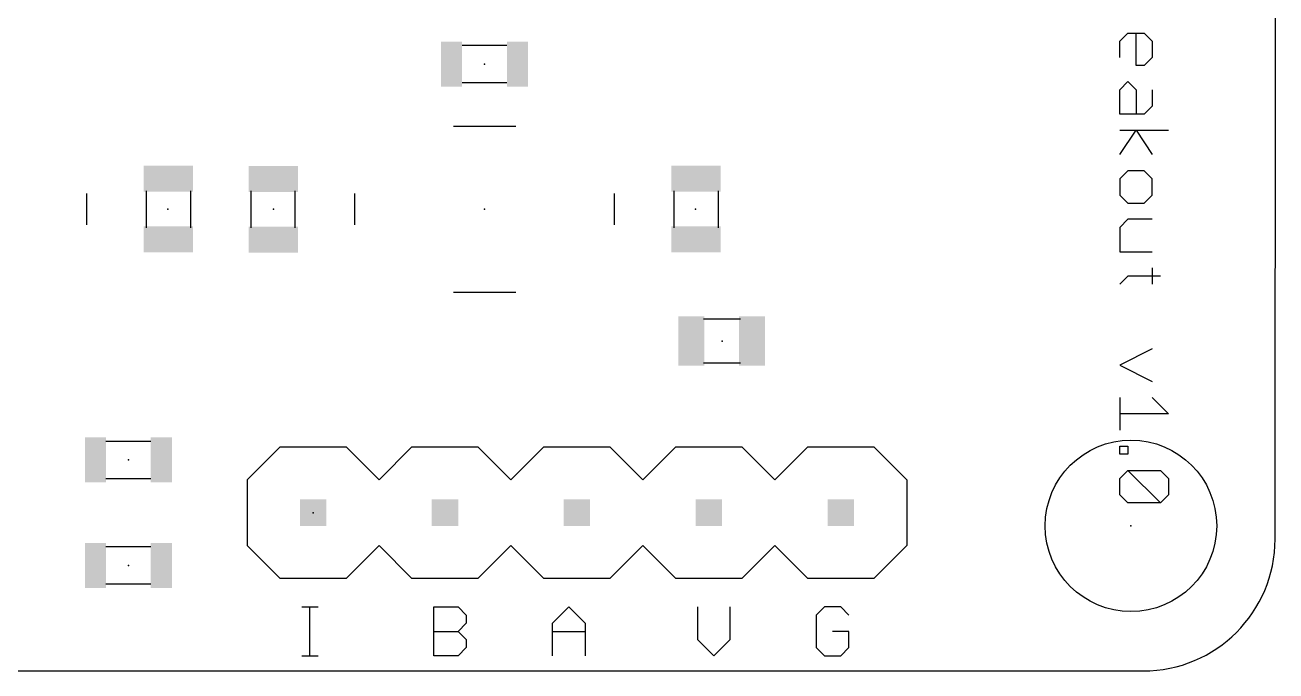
# Model space of a CAD drawing. Extents: x 0.3 to 2.25, y 0 to 1.24.
# Drawn here: x 1.302 to 2.25, y 0 to 0.49 of the extents above; entities that cross this region are included whole.
import ezdxf

# ---------------------------------------------------------------- set-up
doc = ezdxf.new("R2010")
doc.units = 0
for name, color, linetype in [('20', 53, 'CONTINUOUS'), ('21', 7, 'CONTINUOUS'), ('23', 53, 'CONTINUOUS'), ('51', 53, 'CONTINUOUS')]:
    doc.layers.add(name, color=color, linetype=linetype)

# ---------------------------------------------------------------- blocks, each defined once
blk = doc.blocks.new('RECT')
blk.add_solid([(-0.5, -0.5), (0.5, -0.5), (-0.5, 0.5), (0.5, 0.5)])

msp = doc.modelspace()

# ---------------------------------------------------------------- linework, layer by layer
at = {"layer": '20'}
for p, q in [((2.249276, 0.099975), (2.249937, 1.140025)), ((0.4, 0), (2.149276, 0))]:
    msp.add_line(p, q, dxfattribs=at)
msp.add_circle((2.14, 0.11), 0.065, dxfattribs=at)
msp.add_arc((2.149276, 0.1), 0.1, 269.999999, 359.985689, dxfattribs=at)
at = {"layer": '21'}
for p, q in [((2.1315, 0.477381), (2.137672, 0.483553)), ((2.1315, 0.465037), (2.1315, 0.477381)), ((2.137672, 0.483553), (2.150016, 0.483553)), ((2.143844, 0.458865), (2.143844, 0.483553)), ((2.150016, 0.483553), (2.156188, 0.477381)), ((2.156188, 0.477381), (2.156188, 0.465037)), ((2.156188, 0.465037), (2.150016, 0.458865)), ((2.150016, 0.458865), (2.143844, 0.458865)), ((2.1315, 0.44055), (2.137672, 0.446721)), ((2.137672, 0.446721), (2.143844, 0.44055)), ((2.1315, 0.422034), (2.1315, 0.44055)), ((2.143844, 0.44055), (2.143844, 0.422034)), ((2.156188, 0.44055), (2.156188, 0.428206)), ((2.156188, 0.428206), (2.150016, 0.422034)), ((2.150016, 0.422034), (2.1315, 0.422034)), ((1.626378, 0.412992), (1.673622, 0.412992)), ((2.1315, 0.40989), (2.168532, 0.40989)), ((2.1315, 0.391374), (2.143844, 0.40989)), ((2.143844, 0.40989), (2.156188, 0.391374)), ((2.137672, 0.379197), (2.1315, 0.373025)), ((2.1315, 0.373025), (2.1315, 0.360681)), ((2.150016, 0.379197), (2.137672, 0.379197)), ((2.156188, 0.373025), (2.150016, 0.379197)), ((2.156188, 0.360681), (2.156188, 0.373025)), ((1.348425, 0.338189), (1.348425, 0.361811)), ((1.551575, 0.338189), (1.551575, 0.361811)), ((1.748425, 0.338189), (1.748425, 0.361811)), ((2.1315, 0.360681), (2.137672, 0.354509)), ((2.150016, 0.354509), (2.156188, 0.360681)), ((2.137672, 0.354509), (2.150016, 0.354509)), ((2.137672, 0.342366), (2.1315, 0.336194)), ((2.156188, 0.342366), (2.137672, 0.342366)), ((2.1315, 0.336194), (2.1315, 0.317678)), ((2.1315, 0.317678), (2.156188, 0.317678)), ((2.156188, 0.305534), (2.156188, 0.29319)), ((2.137672, 0.299362), (2.1315, 0.29319)), ((2.16236, 0.299362), (2.137672, 0.299362)), ((1.673622, 0.287008), (1.626378, 0.287008)), ((2.156188, 0.244149), (2.1315, 0.231805)), ((2.1315, 0.231805), (2.156188, 0.219461)), ((2.1315, 0.207317), (2.1315, 0.182629)), ((2.156188, 0.207317), (2.168532, 0.194973)), ((2.168532, 0.194973), (2.1315, 0.194973)), ((1.495, 0.17), (1.47, 0.145)), ((1.495, 0.17), (1.545, 0.17)), ((1.545, 0.17), (1.57, 0.145)), ((1.57, 0.145), (1.595, 0.17)), ((1.595, 0.17), (1.645, 0.17)), ((1.645, 0.17), (1.67, 0.145)), ((1.67, 0.145), (1.695, 0.17)), ((1.695, 0.17), (1.745, 0.17)), ((1.745, 0.17), (1.77, 0.145)), ((1.795, 0.17), (1.77, 0.145)), ((1.795, 0.17), (1.845, 0.17)), ((1.845, 0.17), (1.87, 0.145)), ((1.87, 0.145), (1.895, 0.17)), ((1.895, 0.17), (1.945, 0.17)), ((1.945, 0.17), (1.97, 0.145)), ((2.1315, 0.170486), (2.137672, 0.170486)), ((2.1315, 0.164314), (2.1315, 0.170486)), ((2.137672, 0.164314), (2.1315, 0.164314)), ((2.137672, 0.170486), (2.137672, 0.164314)), ((2.1315, 0.145898), (2.137672, 0.15207)), ((2.137672, 0.15207), (2.16236, 0.15207)), ((2.137672, 0.15207), (2.16236, 0.127382)), ((2.16236, 0.15207), (2.168532, 0.145898)), ((1.47, 0.145), (1.47, 0.095)), ((1.97, 0.145), (1.97, 0.095)), ((2.1315, 0.133554), (2.1315, 0.145898)), ((2.168532, 0.145898), (2.168532, 0.133554)), ((2.137672, 0.127382), (2.1315, 0.133554)), ((2.168532, 0.133554), (2.16236, 0.127382)), ((2.16236, 0.127382), (2.137672, 0.127382)), ((1.47, 0.095), (1.495, 0.07)), ((1.57, 0.095), (1.545, 0.07)), ((1.595, 0.07), (1.57, 0.095)), ((1.67, 0.095), (1.645, 0.07)), ((1.695, 0.07), (1.67, 0.095)), ((1.77, 0.095), (1.745, 0.07)), ((1.77, 0.095), (1.795, 0.07)), ((1.87, 0.095), (1.845, 0.07)), ((1.895, 0.07), (1.87, 0.095)), ((1.97, 0.095), (1.945, 0.07)), ((1.545, 0.07), (1.495, 0.07)), ((1.645, 0.07), (1.595, 0.07)), ((1.745, 0.07), (1.695, 0.07)), ((1.845, 0.07), (1.795, 0.07)), ((1.945, 0.07), (1.895, 0.07)), ((1.5115, 0.048532), (1.523844, 0.048532)), ((1.517672, 0.0115), (1.517672, 0.048532)), ((1.6115, 0.0115), (1.6115, 0.048532)), ((1.6115, 0.048532), (1.630016, 0.048532)), ((1.630016, 0.048532), (1.636188, 0.04236)), ((1.7015, 0.036188), (1.713844, 0.048532)), ((1.713844, 0.048532), (1.726188, 0.036188)), ((1.8115, 0.048532), (1.8115, 0.023844)), ((1.836188, 0.023844), (1.836188, 0.048532)), ((1.907672, 0.048532), (1.9015, 0.04236)), ((1.920016, 0.048532), (1.907672, 0.048532)), ((1.926188, 0.04236), (1.920016, 0.048532)), ((1.636188, 0.04236), (1.636188, 0.036188)), ((1.9015, 0.04236), (1.9015, 0.017672)), ((1.6115, 0.030016), (1.630016, 0.030016)), ((1.636188, 0.036188), (1.630016, 0.030016)), ((1.630016, 0.030016), (1.636188, 0.023844)), ((1.7015, 0.0115), (1.7015, 0.036188)), ((1.7015, 0.030016), (1.726188, 0.030016)), ((1.726188, 0.036188), (1.726188, 0.0115)), ((1.926188, 0.030016), (1.913844, 0.030016)), ((1.926188, 0.017672), (1.926188, 0.030016)), ((1.636188, 0.023844), (1.636188, 0.017672)), ((1.8115, 0.023844), (1.823844, 0.0115)), ((1.823844, 0.0115), (1.836188, 0.023844)), ((1.5115, 0.0115), (1.523844, 0.0115)), ((1.630016, 0.0115), (1.6115, 0.0115)), ((1.636188, 0.017672), (1.630016, 0.0115)), ((1.9015, 0.017672), (1.907672, 0.0115)), ((1.907672, 0.0115), (1.920016, 0.0115)), ((1.920016, 0.0115), (1.926188, 0.017672))]:
    msp.add_line(p, q, dxfattribs=at)
at = {"layer": '23'}
for p in [(1.65, 0.46), (1.41, 0.35), (1.49, 0.35), (1.65, 0.35), (1.81, 0.35), (1.83, 0.25), (1.38, 0.16), (1.52, 0.12), (2.14, 0.11), (1.38, 0.08)]:
    msp.add_point(p, dxfattribs=at)
at = {"layer": '51'}
for p, q in [((1.667008, 0.474016), (1.632992, 0.474016)), ((1.632992, 0.445984), (1.667008, 0.445984)), ((1.393504, 0.364016), (1.393504, 0.335984)), ((1.427008, 0.364016), (1.427008, 0.335984)), ((1.472992, 0.335984), (1.472992, 0.364016)), ((1.506496, 0.335984), (1.506496, 0.364016)), ((1.793504, 0.364016), (1.793504, 0.335984)), ((1.827008, 0.364016), (1.827008, 0.335984)), ((1.815984, 0.267008), (1.844016, 0.267008)), ((1.815984, 0.233504), (1.844016, 0.233504)), ((1.397008, 0.174016), (1.362992, 0.174016)), ((1.362992, 0.145984), (1.397008, 0.145984)), ((1.397008, 0.094016), (1.362992, 0.094016)), ((1.362992, 0.065984), (1.397008, 0.065984))]:
    msp.add_line(p, q, dxfattribs=at)

# ---------------------------------------------------------------- block references
for p, xscale, yscale, rotation in [((1.625, 0.46), 0.016, 0.034, 180), ((1.675, 0.46), 0.016, 0.034, 180), ((1.410201, 0.373156), 0.019689, 0.037402, 270), ((1.489799, 0.372844), 0.019689, 0.037402, 90), ((1.810201, 0.373156), 0.019689, 0.037402, 270), ((1.410201, 0.327156), 0.019689, 0.037402, 270), ((1.489799, 0.326844), 0.019689, 0.037402, 90), ((1.810201, 0.327156), 0.019689, 0.037402, 270), ((1.355, 0.16), 0.016, 0.034, 180), ((1.405, 0.16), 0.016, 0.034, 180), ((1.355, 0.08), 0.016, 0.034, 180), ((1.405, 0.08), 0.016, 0.034, 180)]:
    msp.add_blockref('RECT', p, dxfattribs=dict(at, xscale=xscale, yscale=yscale, rotation=rotation))
for p, xscale, yscale in [((1.806844, 0.250201), 0.019689, 0.037402), ((1.852844, 0.250201), 0.019689, 0.037402), ((1.52, 0.12), 0.02, 0.02), ((1.62, 0.12), 0.02, 0.02), ((1.72, 0.12), 0.02, 0.02), ((1.82, 0.12), 0.02, 0.02), ((1.92, 0.12), 0.02, 0.02)]:
    msp.add_blockref('RECT', p, dxfattribs=dict(at, xscale=xscale, yscale=yscale))

doc.saveas('drawing.dxf')
